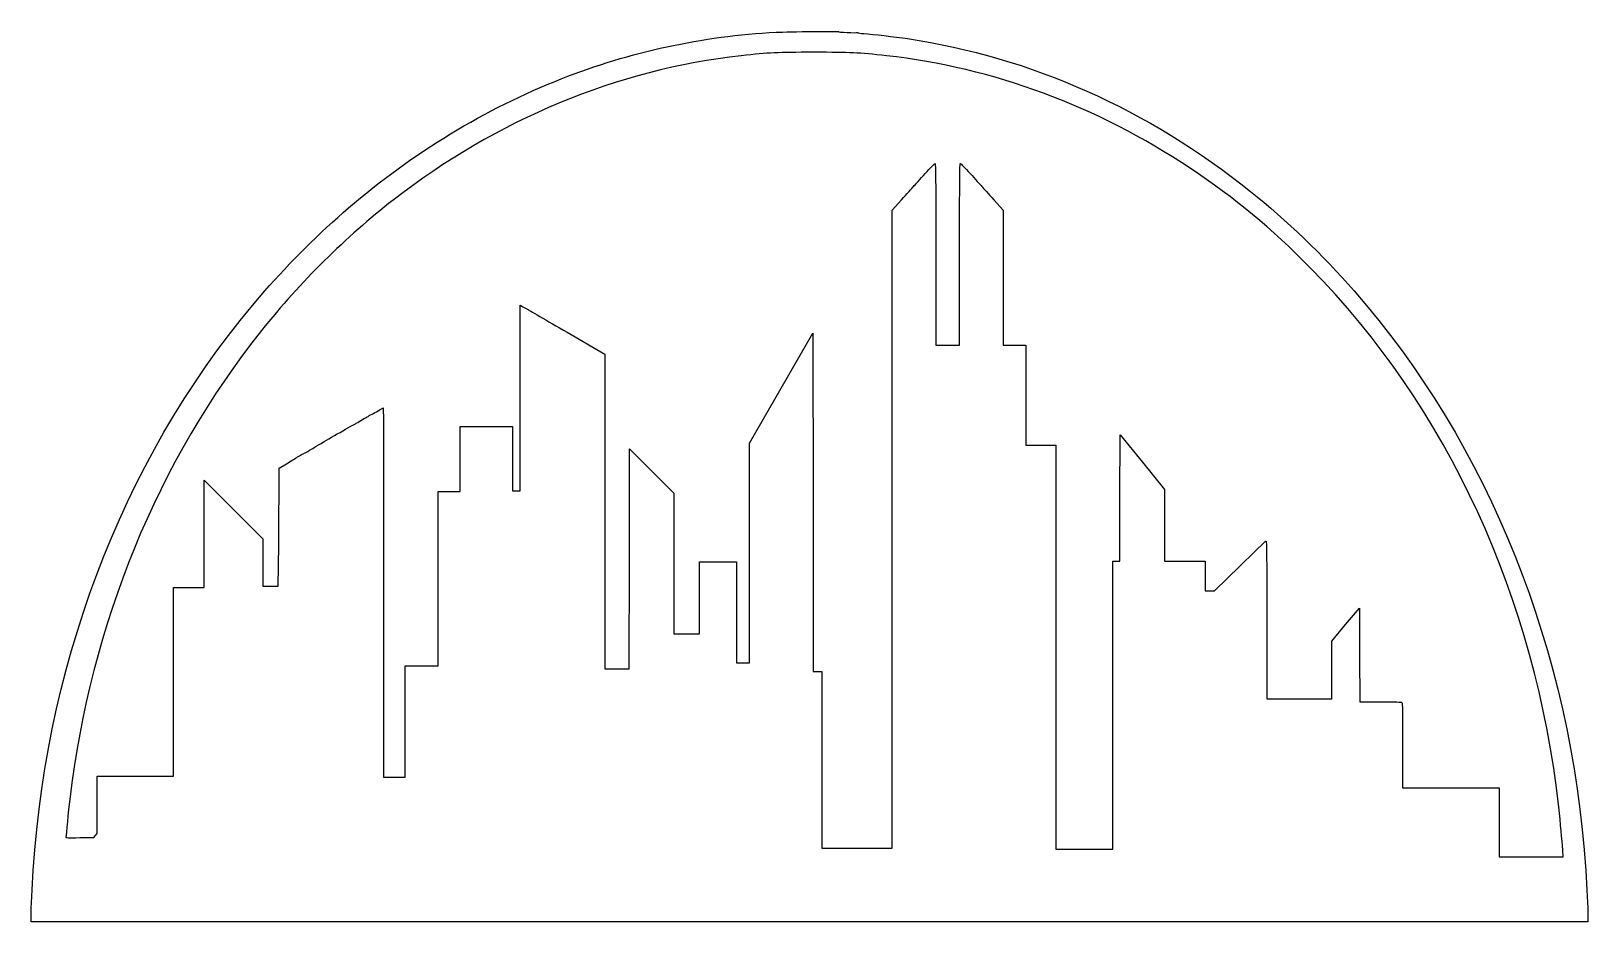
# Model space of a CAD drawing. Extents: x 2 to 645, y 6 to 374.
import ezdxf

# ---------------------------------------------------------------- set-up
doc = ezdxf.new("R2010")
doc.units = 0
doc.layers.add('Image', color=7, linetype='CONTINUOUS')

msp = doc.modelspace()

# ---------------------------------------------------------------- linework, layer by layer
at = {"layer": 'Image', "color": 7}
for points in [[(223.232723, 249.25407), (238.764983, 240.198345), (238.772633, 175.218345), (238.780282, 110.238345), (243.81966, 110.238345), (248.859038, 110.238345), (248.919638, 155.64672), (248.980238, 201.055095), (258.160238, 191.93238), (267.340238, 182.809665), (267.340238, 153.724005), (267.340238, 124.638345), (272.620238, 124.638345), (277.900238, 124.638345), (277.900238, 139.518345), (277.900238, 154.398345), (285.580238, 154.398345), (293.260238, 154.398345), (293.260238, 133.518345), (293.260238, 112.638345), (295.900238, 112.638345), (298.540238, 112.638345), (298.543238, 158.058345), (298.546238, 203.478345), (311.682833, 226.223842), (324.819443, 248.96934), (324.879818, 179.003842), (324.940193, 109.038345), (326.739788, 109.038345), (328.539375, 109.038345), (328.539375, 72.558345), (328.539375, 36.078345), (343.059375, 36.078345), (357.579375, 36.078345), (357.579375, 167.903085), (357.579375, 299.727825), (361.454513, 304.043085)], [(399.544245, 304.043085), (403.41957, 299.727825), (403.41957, 271.823085), (403.41957, 243.918345), (408.09957, 243.918345), (412.77957, 243.918345), (412.77957, 223.278345), (412.77957, 202.638345), (419.01957, 202.638345), (425.25957, 202.638345), (425.25957, 119.118345), (425.25957, 35.598345), (437.01957, 35.598345), (448.77957, 35.598345), (448.77957, 95.118345), (448.77957, 154.638345), (450.218513, 154.638345), (451.657455, 154.638345), (451.718505, 180.785385), (451.779555, 206.932425), (460.95084, 195.605385), (470.12211, 184.278345), (470.130735, 169.458345), (470.13936, 154.638345), (478.53936, 154.638345), (486.93936, 154.638345), (486.93936, 148.518345), (486.93936, 142.398345), (488.88285, 142.398345), (490.826325, 142.398345), (501.260588, 152.658345)], [(375.579375, 281.478345), (375.579375, 243.918345), (380.499375, 243.918345), (385.419375, 243.918345), (385.419375, 281.478345)], [(147.340463, 141.678345), (147.340463, 65.358345), (151.780463, 65.358345), (156.220463, 65.358345), (156.220463, 88.398345), (156.220463, 111.438345), (163.060463, 111.438345), (169.900463, 111.438345), (169.900463, 147.438345), (169.900463, 183.438345), (174.460463, 183.438345), (179.020463, 183.438345), (179.020463, 196.878345), (179.020463, 210.318345), (189.820463, 210.318345), (200.620463, 210.318345), (200.620463, 196.998345), (200.620463, 183.678345), (202.180463, 183.678345), (203.740463, 183.678345), (203.740463, 222.09792), (203.740463, 260.517495), (204.520463, 260.039392)], [(104.140463, 185.698455), (104.140463, 193.159327), (107.200463, 194.949157)], [(21.840062, 40.398345), (27.620388, 40.518345), (28.320427, 41.30214), (29.020468, 42.085928), (29.020468, 53.96214), (29.020468, 65.838345), (44.740468, 65.838345), (60.460468, 65.838345), (60.460468, 104.838345), (60.460468, 143.838345), (66.820469, 143.838345), (73.180469, 143.838345), (73.180469, 165.977452), (73.180469, 188.11656), (85.300463, 175.998345), (97.420463, 163.88013), (97.420463, 154.099237), (97.420463, 144.318345), (100.62102, 144.318345), (103.821585, 144.318345), (103.98102, 161.277967)], [(512.37936, 130.41594), (512.37936, 97.758345), (525.81936, 97.758345), (539.25936, 97.758345), (539.26236, 109.698345), (539.26536, 121.638345), (544.962285, 128.438483), (550.659188, 135.23859), (550.720613, 115.898483), (550.782038, 96.558345), (559.37262, 96.558345)], [(568.539203, 78.510345), (568.539203, 61.038345), (588.459203, 61.038345), (608.379203, 61.038345), (608.379203, 46.758345), (608.379203, 32.478345), (621.615278, 32.478345), (634.851375, 32.478345), (634.689465, 35.178345), (634.690725, 35.178345)], [(645.097987, 8.05833), (645.100238, 5.59833), (323.380387, 5.59833), (1.660396, 5.59833), (1.662863, 8.05833), (1.662937, 8.058345)]]:
    msp.add_lwpolyline(points, dxfattribs=at)
for points in [[(220.780462, 354.016402), (249.49272, 365.283352), (278.946045, 371.673839), (309.580463, 373.283339)], [(309.580463, 373.283339), (314.74932, 373.554899), (336.41316, 373.737367), (335.456085, 373.501274)], [(335.456085, 373.501274), (335.150498, 373.425892), (336.707858, 373.283519), (338.916885, 373.184894)], [(343.176885, 373.156094), (343.310857, 373.238894), (343.420462, 373.207694), (343.420462, 373.086794)], [(338.916885, 373.184894), (341.125898, 373.086269), (343.042897, 373.073324), (343.176885, 373.156094)], [(343.420462, 373.086794), (343.420462, 372.965872), (344.527463, 372.793934), (345.880463, 372.704714)], [(345.880463, 372.704714), (349.569022, 372.461467), (358.521547, 371.432437), (363.940462, 370.628857)], [(363.940462, 370.628857), (414.771382, 363.090997), (463.366965, 341.444474), (505.660462, 307.50078)], [(295.180462, 363.546824), (243.84516, 357.837254), (194.229795, 337.265347), (151.242525, 303.86616)], [(325.180462, 364.987072), (309.8964, 364.987072), (306.78816, 364.837852), (295.180462, 363.546824)], [(355.180462, 363.546824), (343.572765, 364.837852), (340.464525, 364.987072), (325.180462, 364.987072)], [(480.700462, 317.092139), (442.177658, 342.783494), (399.348742, 358.634384), (355.180462, 363.546824)], [(132.860572, 300.681143), (159.159818, 323.314072), (189.603592, 341.782319), (220.780462, 354.016402)], [(371.222565, 314.898344), (373.271273, 317.175344), (375.089655, 319.038344), (375.263445, 319.038344)], [(375.263445, 319.038344), (375.523335, 319.038344), (375.579375, 312.3774), (375.579375, 281.478345)], [(385.419375, 281.478345), (385.419375, 312.3774), (385.4754, 319.038344), (385.735313, 319.038344)], [(385.735313, 319.038344), (385.909095, 319.038344), (387.727485, 317.175344), (389.776193, 314.898344)], [(530.50248, 275.808465), (514.235063, 292.29699), (499.235925, 304.73061), (480.700462, 317.092139)], [(361.454513, 304.043085), (363.585833, 306.416475), (365.817428, 308.898345), (366.413633, 309.558345)], [(366.413633, 309.558345), (367.009845, 310.218345), (369.17385, 312.621345), (371.222565, 314.898344)], [(389.776193, 314.898344), (391.824908, 312.621345), (393.988913, 310.218345), (394.585125, 309.558345)], [(394.585125, 309.558345), (395.18133, 308.898345), (397.412925, 306.416475), (399.544245, 304.043085)], [(151.242525, 303.86616), (131.817697, 288.773933), (112.944667, 270.071737), (96.918862, 250.034205)], [(505.660462, 307.50078), (520.610422, 295.502333), (535.459965, 281.2389), (548.500462, 266.35167)], [(98.260462, 266.351685), (108.644925, 278.20674), (121.067295, 290.531933), (132.860572, 300.681143)], [(633.082898, 52.998345), (623.53824, 139.232385), (587.045138, 218.497335), (530.50248, 275.808465)], [(2.507321, 26.838345), (8.525289, 117.576202), (42.59963, 202.808475), (98.260462, 266.351685)], [(548.500462, 266.35167), (604.161308, 202.80846), (638.235645, 117.57618), (644.2536, 26.83833)], [(204.520463, 260.039392), (204.949463, 259.776435), (205.840463, 259.279702), (206.500463, 258.935542)], [(206.500463, 258.935542), (207.160462, 258.591383), (214.689975, 254.234722), (223.232723, 249.25407)], [(96.918862, 250.034205), (53.939289, 196.295588), (26.20468, 128.500425), (17.638099, 56.238345)], [(135.663375, 211.45854), (136.044593, 211.623645), (137.087408, 212.244645), (137.980755, 212.83854)], [(137.980755, 212.83854), (138.874095, 213.432435), (139.71042, 213.918345), (139.839248, 213.918345)], [(139.839248, 213.918345), (139.968075, 213.918345), (140.480775, 214.194742), (140.97858, 214.532565)], [(140.97858, 214.532565), (141.476393, 214.870387), (142.43646, 215.427697), (143.112075, 215.77104)], [(143.112075, 215.77104), (143.78769, 216.114382), (144.948593, 216.755985), (145.691858, 217.19682)], [(145.691858, 217.19682), (146.435123, 217.637655), (147.110123, 217.998345), (147.191858, 217.998345)], [(147.191858, 217.998345), (147.273593, 217.998345), (147.340463, 183.654345), (147.340463, 141.678345)], [(121.473293, 203.35365), (122.75634, 204.08223), (126.318045, 206.136345), (129.388185, 207.918345)], [(129.388185, 207.918345), (132.458325, 209.700345), (135.282165, 211.293435), (135.663375, 211.45854)], [(111.820463, 197.738272), (112.678463, 198.287872), (114.190463, 199.143465), (115.180463, 199.639582)], [(115.180463, 199.639582), (116.170463, 200.1357), (117.466463, 200.876265), (118.060463, 201.285285)], [(118.060463, 201.285285), (118.654463, 201.694305), (120.190238, 202.62507), (121.473293, 203.35365)], [(107.200463, 194.949157), (108.883463, 195.933562), (110.962463, 197.188665), (111.820463, 197.738272)], [(103.98102, 161.277967), (104.068718, 170.605755), (104.140463, 181.594972), (104.140463, 185.698455)], [(501.260588, 152.658345), (506.999445, 158.301345), (511.848863, 162.953265), (512.03709, 162.99594)], [(512.03709, 162.99594), (512.332148, 163.06284), (512.37936, 158.568555), (512.37936, 130.41594)], [(559.37262, 96.558345), (565.73418, 96.558345), (568.03794, 96.483645), (568.251203, 96.270345)], [(568.251203, 96.270345), (568.46994, 96.051607), (568.539203, 91.779682), (568.539203, 78.510345)], [(17.638099, 56.238345), (17.072635, 51.468465), (16.061521, 41.471527), (16.060276, 40.638345)], [(634.690725, 35.178345), (634.416263, 39.755767), (633.832485, 46.22583), (633.082898, 52.998345)], [(16.060276, 40.638345), (16.059796, 40.32498), (16.808506, 40.2939), (21.840062, 40.398345)], [(1.662937, 8.058345), (1.666244, 11.352825), (2.057673, 20.05863), (2.507321, 26.838345)], [(644.2536, 26.83833), (644.703262, 20.058615), (645.09468, 11.35281), (645.097987, 8.05833)]]:
    msp.add_open_spline(points, degree=3, dxfattribs=at)

doc.saveas('drawing.dxf')
